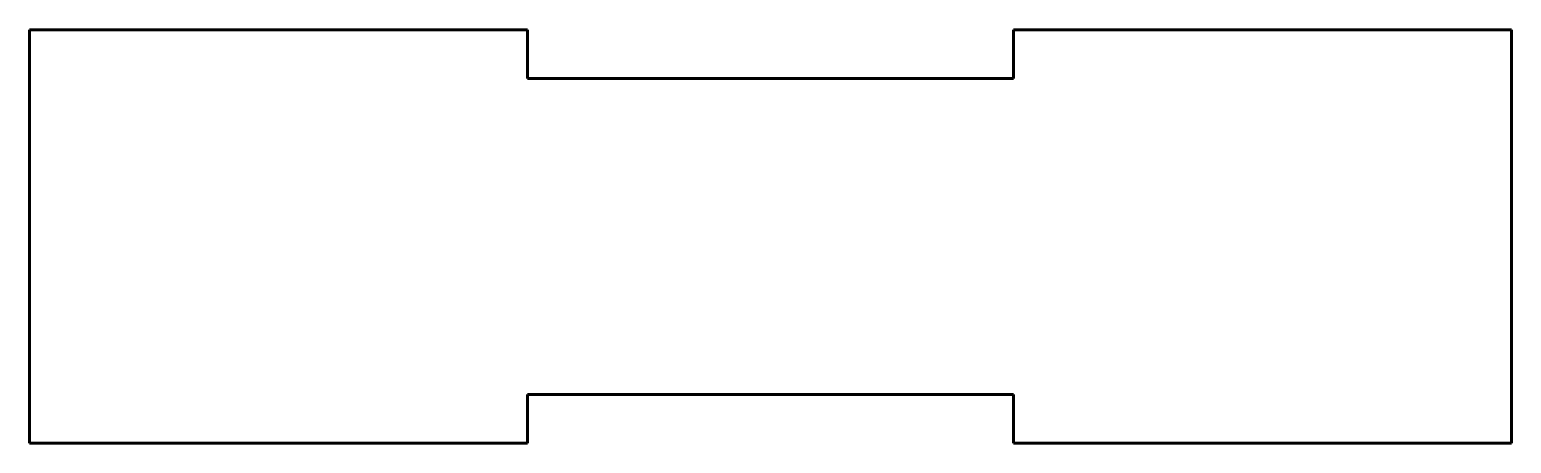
# Model space of a CAD drawing. Header units: millimetres. Extents: x -61 to 61, y -17 to 17.
import ezdxf

# ---------------------------------------------------------------- set-up
doc = ezdxf.new("R2010")
doc.units = ezdxf.units.MM
doc.linetypes.add('K5LT_BASIC', pattern=[0])

msp = doc.modelspace()

# ---------------------------------------------------------------- linework, layer by layer
at = {"color": 150, "linetype": 'K5LT_BASIC', "lineweight": 60, "true_color": 0x0080ff}
for p, q in [((-20, 17), (-61, 17)), ((-61, 17), (-61, -17)), ((-20, 13), (-20, 17)), ((20, 17), (20, 13)), ((61, 17), (20, 17)), ((61, -17), (61, 17)), ((20, 13), (-20, 13)), ((-20, -13), (20, -13)), ((-20, -17), (-20, -13)), ((20, -13), (20, -17)), ((-61, -17), (-20, -17)), ((20, -17), (61, -17))]:
    msp.add_line(p, q, dxfattribs=at)

doc.saveas('drawing.dxf')
